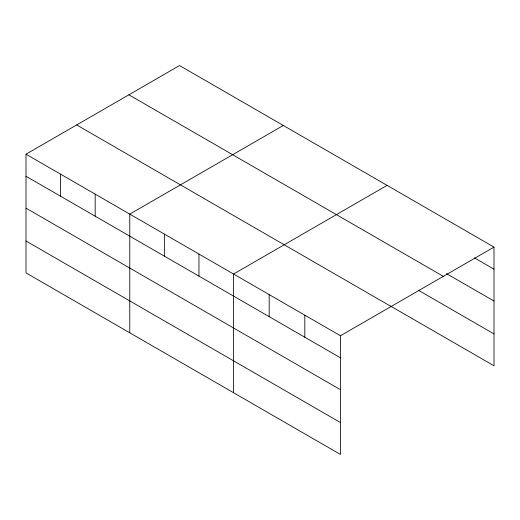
<?xml version="1.0" encoding="UTF-8"?>
<svg xmlns="http://www.w3.org/2000/svg" width="520" height="520" viewBox="0 0 520 520"><rect width="100%" height="100%" fill="white"/><g stroke="black" fill="none" stroke-linecap="round" stroke-linejoin="round"><path stroke-width="0.78" d="M26 154.2L340.457 335.751L340.457 454.447L26 272.896L26 154.2L179.543 65.552L494 247.104L494 365.8L390.579 306.092M283.315 125.463L129.773 214.11L129.773 332.807M387.082 185.374L233.545 274.021L233.545 392.724M340.457 335.751L494 247.104M474.435 257.868L494 269.165M446.485 273.618L494 301.054M128.876 94.802L443.332 276.354M418.529 290.336L494 333.912M76.668 124.943L391.125 306.495M26 176.261L340.457 357.812M26 208.15L340.457 389.701M26 241.007L340.457 422.559M304.817 315.172L304.817 337.233M269.178 294.6L269.178 316.661M198.952 254.053L198.952 276.114M164.359 234.084L164.359 256.139M95.18 194.142L95.18 216.203M60.593 174.167L60.593 196.228"/></g></svg>
